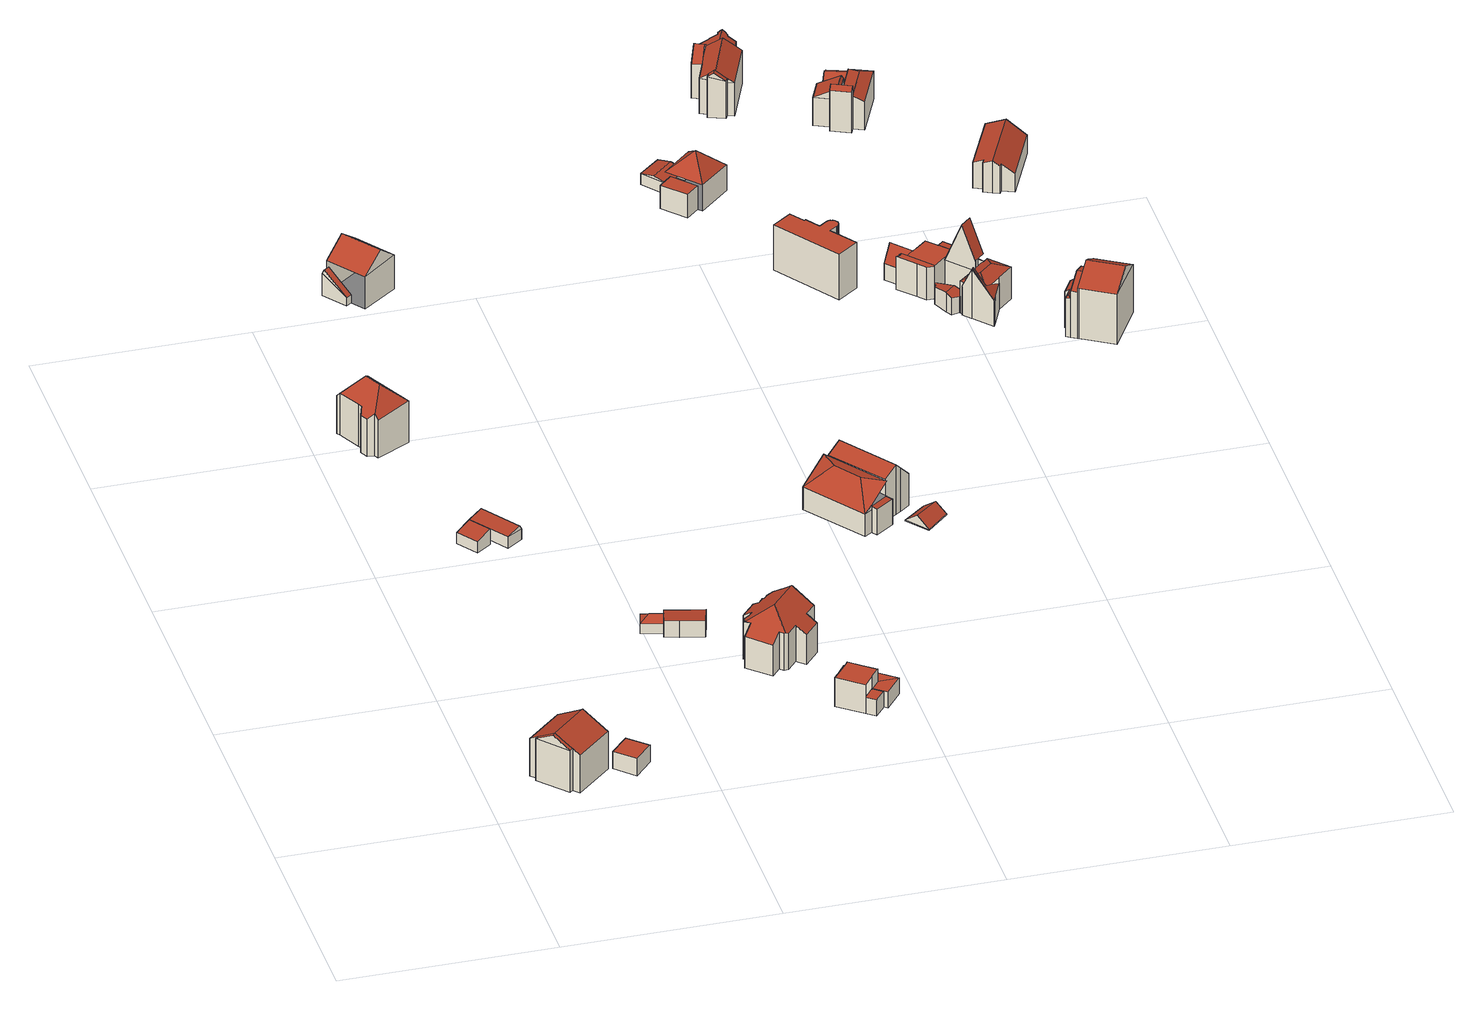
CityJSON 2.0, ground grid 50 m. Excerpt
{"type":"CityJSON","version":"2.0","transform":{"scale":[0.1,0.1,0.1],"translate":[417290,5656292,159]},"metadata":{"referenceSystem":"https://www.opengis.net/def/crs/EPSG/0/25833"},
"CityObjects":{
"building1":{"type":"Building","attributes":{"Gemeindeschluessel":14612000,"Geometrietyp2DReferenz":"3000","function":"31001_9998","roofType":"9999"},"children":["building1-1","building1-2"]},
"building1-1":{"type":"BuildingPart","attributes":{"Dachtyp_tdc":"tdcGableRoof","Dachneigung":29.68,"QualitaetDacherkennung":83,"Geometrietyp2DReferenz":"3000","measuredHeight":13.32,"roofType":"3100"},"parents":["building1"],"geometry":[{"type":"MultiSurface","lod":"2","boundaries":[[[0,1,2,3]],[[1,4,5,2]],[[4,6,7,5]],[[6,8,9,7]],[[8,10,11,9]],[[10,12,13,11]],[[12,14,15,13]],[[14,16,17,15]],[[16,18,19,17]],[[12,10,8,6,4,1,0,20,21,22]],[[22,23,18,16,14,12]],[[19,24,3,2,5,7,9,11,13,15,17]]],"semantics":{"surfaces":[{"type":"WallSurface"},{"type":"RoofSurface"},{"type":"GroundSurface"}],"values":[0,0,0,0,0,0,0,0,0,1,1,2]}}]},
"building1-2":{"type":"BuildingPart","attributes":{"Dachtyp_tdc":"tdcGableRoof","Dachneigung":29.53,"QualitaetDacherkennung":31,"Geometrietyp2DReferenz":"3000","measuredHeight":13.29,"roofType":"3100"},"parents":["building1"],"geometry":[{"type":"MultiSurface","lod":"2","boundaries":[[[25,26,0,3,27]],[[28,29,19,18]],[[28,25,27,29]],[[25,28,30]],[[26,25,30,22,21]],[[28,18,23,22,30]],[[27,3,24,19,29]]],"semantics":{"surfaces":[{"type":"WallSurface"},{"type":"RoofSurface"},{"type":"GroundSurface"}],"values":[0,0,0,0,1,1,2]}}]},
"building2":{"type":"Building","attributes":{"Dachtyp_tdc":"tdcPolyFlatRoof","Gemeindeschluessel":14612000,"Dachneigung":0,"QualitaetDacherkennung":72,"Geometrietyp2DReferenz":"3000","measuredHeight":4.38,"function":"31001_9998","roofType":"1000"},"geometry":[{"type":"Solid","lod":"2","boundaries":[[[[31,32,33,34]],[[32,35,36,33]],[[35,37,38,36]],[[37,31,34,38]],[[37,35,32,31]],[[34,33,36,38]]]],"semantics":{"surfaces":[{"type":"WallSurface"},{"type":"RoofSurface"},{"type":"GroundSurface"}],"values":[[0,0,0,0,1,2]]}}]},
"building3":{"type":"Building","attributes":{"Dachtyp_tdc":"tdcPolyFlatRoof","Gemeindeschluessel":14612000,"Dachneigung":16.17,"QualitaetDacherkennung":79,"Geometrietyp2DReferenz":"3000","measuredHeight":4,"function":"31001_9998","roofType":"2100"},"geometry":[{"type":"Solid","lod":"2","boundaries":[[[[39,40,41,42]],[[40,43,44,41]],[[43,45,46,44]],[[45,39,42,46]],[[45,43,40,39]],[[42,41,44,46]]]],"semantics":{"surfaces":[{"type":"WallSurface"},{"type":"RoofSurface"},{"type":"GroundSurface"}],"values":[[0,0,0,0,1,2]]}}]},
"building4":{"type":"Building","attributes":{"Dachtyp_tdc":"tdcFreeFormRoof","Gemeindeschluessel":14612000,"Dachneigung":43.11,"QualitaetDacherkennung":55,"Geometrietyp2DReferenz":"3000","measuredHeight":14.99,"function":"31001_9998","roofType":"5000"},"geometry":[{"type":"Solid","lod":"2","boundaries":[[[[47,48,49,50]],[[48,51,52,49]],[[51,53,54,52]],[[53,55,56,54]],[[55,57,58,56]],[[57,59,60,58]],[[59,61,62,60]],[[61,63,64,62]],[[63,65,66,64]],[[65,67,68,66]],[[67,47,50,68]],[[63,61,69,70]],[[71,59,57,55,72]],[[61,59,71,69]],[[67,65,70,69,71,72,53,51,48,47]],[[55,53,72]],[[65,63,70]],[[50,49,52,54,56,58,60,62,64,66,68]]]],"semantics":{"surfaces":[{"type":"WallSurface"},{"type":"RoofSurface"},{"type":"GroundSurface"}],"values":[[0,0,0,0,0,0,0,0,0,0,0,1,1,1,1,0,0,2]]}}]},
"building5":{"type":"Building","attributes":{"Dachtyp_tdc":"tdcGableRoof","Gemeindeschluessel":14612000,"Dachneigung":11.31,"QualitaetDacherkennung":19,"Geometrietyp2DReferenz":"3000","measuredHeight":3.71,"function":"31001_9998","roofType":"3100"},"geometry":[{"type":"Solid","lod":"2","boundaries":[[[[73,45,74,75]],[[45,76,77,74]],[[76,78,79,77]],[[78,73,75,79]],[[76,45,80]],[[73,78,81]],[[45,73,81,80]],[[78,76,80,81]],[[75,74,77,79]]]],"semantics":{"surfaces":[{"type":"WallSurface"},{"type":"RoofSurface"},{"type":"GroundSurface"}],"values":[[0,0,0,0,0,0,1,1,2]]}}]},
"building6":{"type":"Building","attributes":{"Gemeindeschluessel":14612000,"Geometrietyp2DReferenz":"3000","function":"31001_9998","roofType":"9999"},"children":["building6-1","building6-2"]},
"building6-1":{"type":"BuildingPart","attributes":{"Dachtyp_tdc":"tdcFreeFormRoof","Dachneigung":35.56,"QualitaetDacherkennung":8,"Geometrietyp2DReferenz":"3000","measuredHeight":3.92,"roofType":"5000"},"parents":["building6"],"geometry":[{"type":"MultiSurface","lod":"2","boundaries":[[[82,83,84,85]],[[83,86,87,84]],[[86,88,89,87]],[[90,91,92,88,86]],[[90,86,83]],[[91,90,83,82,93]],[[85,84,87,89]]],"semantics":{"surfaces":[{"type":"WallSurface"},{"type":"RoofSurface"},{"type":"GroundSurface"}],"values":[0,0,0,1,1,1,2]}}]},
"building6-2":{"type":"BuildingPart","attributes":{"Dachtyp_tdc":"tdcPolyFlatRoof","Dachneigung":6.81,"QualitaetDacherkennung":73,"Geometrietyp2DReferenz":"3000","measuredHeight":4.22,"roofType":"2100"},"parents":["building6"],"geometry":[{"type":"MultiSurface","lod":"2","boundaries":[[[94,95,96,89,88]],[[95,97,98,96]],[[97,99,100,98]],[[99,101,102,100]],[[101,103,82,85,102]],[[101,99,97,95,94,92,93,103]],[[85,89,96,98,100,102]]],"semantics":{"surfaces":[{"type":"WallSurface"},{"type":"RoofSurface"},{"type":"GroundSurface"}],"values":[0,0,0,0,0,1,2]}}]},
"building7":{"type":"Building","attributes":{"Gemeindeschluessel":14612000,"Geometrietyp2DReferenz":"3000","function":"31001_9998","roofType":"9999"},"children":["building7-1","building7-2"]},
"building7-1":{"type":"BuildingPart","attributes":{"Dachtyp_tdc":"tdcGableRoof","Dachneigung":38.21,"QualitaetDacherkennung":90,"Geometrietyp2DReferenz":"3000","measuredHeight":12.46,"roofType":"3100"},"parents":["building7"],"geometry":[{"type":"MultiSurface","lod":"2","boundaries":[[[104,105,106,107,108]],[[105,109,110,106]],[[109,111,112,110]],[[105,104,113]],[[111,109,114]],[[104,111,114,113]],[[109,105,113,114]],[[112,115,107,106,110]]],"semantics":{"surfaces":[{"type":"WallSurface"},{"type":"RoofSurface"},{"type":"GroundSurface"}],"values":[0,0,0,0,0,1,1,2]}}]},
"building7-2":{"type":"BuildingPart","attributes":{"Dachtyp_tdc":"tdcGableRoof","Dachneigung":37.61,"QualitaetDacherkennung":8,"Geometrietyp2DReferenz":"3000","measuredHeight":6.81,"roofType":"3100"},"parents":["building7"],"geometry":[{"type":"MultiSurface","lod":"2","boundaries":[[[116,117,118,115]],[[117,119,120,118]],[[119,108,107,120]],[[119,117,121]],[[117,116,122,121]],[[108,119,121,122]],[[115,118,120,107]]],"semantics":{"surfaces":[{"type":"WallSurface"},{"type":"RoofSurface"},{"type":"GroundSurface"}],"values":[0,0,0,0,1,1,2]}}]},
"building8":{"type":"Building","attributes":{"Dachtyp_tdc":"tdcFreeFormRoof","Gemeindeschluessel":14612000,"Dachneigung":32.91,"QualitaetDacherkennung":43,"Geometrietyp2DReferenz":"3000","measuredHeight":12.77,"function":"31001_9998","roofType":"5000"},"geometry":[{"type":"Solid","lod":"2","boundaries":[[[[123,124,125,126]],[[124,127,128,125]],[[127,129,130,128]],[[129,131,132,130]],[[131,133,134,132]],[[133,135,136,134]],[[135,137,138,136]],[[137,139,140,138]],[[139,141,142,140]],[[141,143,144,142]],[[143,145,146,144]],[[145,147,148,146]],[[147,149,150,148]],[[149,151,152,150]],[[151,153,154,152]],[[153,155,156,154]],[[155,157,158,156]],[[157,159,160,158]],[[159,161,162,160]],[[161,163,164,162]],[[163,165,166,164]],[[155,153,151,167,168,169,159,157]],[[145,143,141,139,137,170,168,167,149,147]],[[135,133,131,129,127,124,123,171,172,173,174,175,176,165,163,161,169,168,170]],[[151,149,167]],[[161,159,169]],[[137,135,170]],[[166,177,178,179,180,181,182,126,125,128,130,132,134,136,138,140,142,144,146,148,150,152,154,156,158,160,162,164]],[[165,176,177,166]],[[176,175,178,177]],[[175,174,179,178]],[[174,173,180,179]],[[173,172,181,180]],[[172,171,182,181]],[[171,123,126,182]]]],"semantics":{"surfaces":[{"type":"WallSurface"},{"type":"RoofSurface"},{"type":"GroundSurface"}],"values":[[0,0,0,0,0,0,0,0,0,0,0,0,0,0,0,0,0,0,0,0,0,1,1,1,0,0,0,2,0,0,0,0,0,0,0]]}}]},
"building9":{"type":"Building","attributes":{"Gemeindeschluessel":14612000,"Geometrietyp2DReferenz":"3000","function":"31001_9998","roofType":"9999"},"children":["building9-1","building9-2"]},
"building9-1":{"type":"BuildingPart","attributes":{"Dachtyp_tdc":"tdcPolyFlatRoof","Dachneigung":0,"QualitaetDacherkennung":71,"Geometrietyp2DReferenz":"3000","measuredHeight":7.31,"roofType":"1000"},"parents":["building9"],"geometry":[{"type":"MultiSurface","lod":"2","boundaries":[[[183,184,185,186]],[[184,187,188,185]],[[187,189,190,188]],[[189,191,192,190]],[[191,193,194,192]],[[193,195,194]],[[196,183,186,197,198]],[[196,193,191,189,187,184,183]],[[186,185,188,190,192,194,197]]],"semantics":{"surfaces":[{"type":"WallSurface"},{"type":"RoofSurface"},{"type":"GroundSurface"}],"values":[0,0,0,0,0,0,0,1,2]}}]},
"building9-2":{"type":"BuildingPart","attributes":{"Dachtyp_tdc":"tdcPolyFlatRoof","Dachneigung":0,"QualitaetDacherkennung":45,"Geometrietyp2DReferenz":"3000","measuredHeight":4.03,"roofType":"1000"},"parents":["building9"],"geometry":[{"type":"MultiSurface","lod":"2","boundaries":[[[199,198,197,200]],[[195,201,202,194]],[[201,199,200,202]],[[201,195,198,199]],[[200,197,194,202]]],"semantics":{"surfaces":[{"type":"WallSurface"},{"type":"RoofSurface"},{"type":"GroundSurface"}],"values":[0,0,0,1,2]}}]},
"building10":{"type":"Building","attributes":{"Dachtyp_tdc":"tdcPolyFlatRoof","Gemeindeschluessel":14612000,"Dachneigung":0,"QualitaetDacherkennung":65,"Geometrietyp2DReferenz":"3000","measuredHeight":3.84,"function":"31001_9998","roofType":"1000"},"geometry":[{"type":"Solid","lod":"2","boundaries":[[[[203,204,205,206]],[[204,207,208,205]],[[207,209,210,208]],[[209,211,212,210]],[[211,213,214,212]],[[213,203,206,214]],[[213,211,209,207,204,203]],[[206,205,208,210,212,214]]]],"semantics":{"surfaces":[{"type":"WallSurface"},{"type":"RoofSurface"},{"type":"GroundSurface"}],"values":[[0,0,0,0,0,0,1,2]]}}]},
"building11":{"type":"Building","attributes":{"Gemeindeschluessel":14612000,"Geometrietyp2DReferenz":"3000","function":"31001_9998","roofType":"9999"},"children":["building11-1","building11-2"]},
"building11-1":{"type":"BuildingPart","attributes":{"Dachtyp_tdc":"tdcPolyFlatRoof","Dachneigung":0,"QualitaetDacherkennung":71,"Geometrietyp2DReferenz":"3000","measuredHeight":4.06,"roofType":"1000"},"parents":["building11"],"geometry":[{"type":"MultiSurface","lod":"2","boundaries":[[[215,216,217,218]],[[216,219,220,217]],[[219,221,222,220]],[[221,223,224,222]],[[221,219,216,215,223]],[[224,218,217,220,222]]],"semantics":{"surfaces":[{"type":"WallSurface"},{"type":"RoofSurface"},{"type":"GroundSurface"}],"values":[0,0,0,0,1,2]}}]},
"building11-2":{"type":"BuildingPart","attributes":{"Dachtyp_tdc":"tdcPolyFlatRoof","Dachneigung":0,"QualitaetDacherkennung":66,"Geometrietyp2DReferenz":"3000","measuredHeight":4.07,"roofType":"1000"},"parents":["building11"],"geometry":[{"type":"MultiSurface","lod":"2","boundaries":[[[225,226,224,223]],[[225,227,228,226]],[[227,215,218,228]],[[215,227,225,223]],[[224,226,228,218]]],"semantics":{"surfaces":[{"type":"WallSurface"},{"type":"RoofSurface"},{"type":"GroundSurface"}],"values":[0,0,0,1,2]}}]},
"building12":{"type":"Building","attributes":{"Gemeindeschluessel":14612000,"Geometrietyp2DReferenz":"3000","function":"31001_9998","roofType":"9999"},"children":["building12-1","building12-2","building12-3"]},
"building12-1":{"type":"BuildingPart","attributes":{"Dachtyp_tdc":"tdcHipRoof","Dachneigung":49.72,"QualitaetDacherkennung":27,"Geometrietyp2DReferenz":"3000","measuredHeight":11.07,"roofType":"3200"},"parents":["building12"],"geometry":[{"type":"MultiSurface","lod":"2","boundaries":[[[229,230,231,232]],[[230,233,234,231]],[[235,236,237,238]],[[236,229,232,237]],[[239,240,241]],[[236,242,243,244]],[[240,236,244,241]],[[245,239,241,244,243,246]],[[230,239,245,233]],[[235,247,242,236]],[[229,240,239,230]],[[236,240,229]],[[232,231,234,248,249,238,237]]],"semantics":{"surfaces":[{"type":"WallSurface"},{"type":"RoofSurface"},{"type":"GroundSurface"}],"values":[0,0,0,0,1,1,1,1,0,0,0,0,2]}}]},
"building12-2":{"type":"BuildingPart","attributes":{"Dachtyp_tdc":"tdcPolyFlatRoof","Dachneigung":2.6,"QualitaetDacherkennung":57,"Geometrietyp2DReferenz":"3000","measuredHeight":6.62,"roofType":"2100"},"parents":["building12"],"geometry":[{"type":"MultiSurface","lod":"2","boundaries":[[[249,248,250,251,252,238]],[[253,254,250,248,255]],[[254,256,251,250]],[[256,257,252,251]],[[257,247,235,238,252]],[[247,257,256,254,253,258]]],"semantics":{"surfaces":[{"type":"GroundSurface"},{"type":"WallSurface"},{"type":"RoofSurface"}],"values":[0,1,1,1,1,2]}}]},
"building12-3":{"type":"BuildingPart","attributes":{"Dachtyp_tdc":"tdcGableRoof","Dachneigung":45.5,"QualitaetDacherkennung":22,"Geometrietyp2DReferenz":"3000","measuredHeight":12.83,"roofType":"3100"},"parents":["building12"],"geometry":[{"type":"MultiSurface","lod":"2","boundaries":[[[259,260,261,262]],[[260,263,264,261]],[[263,265,250,264]],[[265,266,246,255,248,250]],[[267,268,269,234,233,245]],[[268,270,271,269]],[[270,272,273,271]],[[272,259,262,273]],[[268,267,266,265,263]],[[263,260,259,272,270,268]],[[262,261,264,250,248,234,269,271,273]]],"semantics":{"surfaces":[{"type":"WallSurface"},{"type":"RoofSurface"},{"type":"GroundSurface"}],"values":[0,0,0,0,0,0,0,0,1,1,2]}}]},
"building13":{"type":"Building","attributes":{"Dachtyp_tdc":"tdcFreeFormRoof","Gemeindeschluessel":14612000,"Dachneigung":36.7,"QualitaetDacherkennung":8,"Geometrietyp2DReferenz":"3000","measuredHeight":2.53,"function":"31001_9998","roofType":"5000"},"geometry":[{"type":"Solid","lod":"2","boundaries":[[[[274,275,276,277]],[[275,278,279,276]],[[278,280,281,279]],[[280,274,277,281]],[[282,283,280,278]],[[282,278,275]],[[283,282,275,274]],[[283,274,280]],[[277,276,279,281]]]],"semantics":{"surfaces":[{"type":"WallSurface"},{"type":"RoofSurface"},{"type":"GroundSurface"}],"values":[[0,0,0,0,1,0,1,0,2]]}}]},
"building14":{"type":"Building","attributes":{"Gemeindeschluessel":14612000,"Geometrietyp2DReferenz":"3000","function":"31001_9998","roofType":"9999"},"children":["building14-1","building14-2","building14-3"]},
"building14-1":{"type":"BuildingPart","attributes":{"Dachtyp_tdc":"tdcTentRoof","Dachneigung":44.02,"QualitaetDacherkennung":61,"Geometrietyp2DReferenz":"3000","measuredHeight":11.31,"roofType":"3500"},"parents":["building14"],"geometry":[{"type":"MultiSurface","lod":"2","boundaries":[[[284,285,286,287]],[[285,288,289,286]],[[285,284,290]],[[288,285,290]],[[291,288,290]],[[284,291,290]],[[287,286,289,292,293,294,295,296]]],"semantics":{"surfaces":[{"type":"WallSurface"},{"type":"RoofSurface"},{"type":"GroundSurface"}],"values":[0,0,1,1,1,1,2]}}]},
"building14-2":{"type":"BuildingPart","attributes":{"Dachtyp_tdc":"tdcGableRoof","Dachneigung":10.14,"QualitaetDacherkennung":40,"Geometrietyp2DReferenz":"3000","measuredHeight":3.59,"roofType":"3100"},"parents":["building14"],"geometry":[{"type":"MultiSurface","lod":"2","boundaries":[[[297,298,299,300]],[[298,301,296,299]],[[302,297,300,295]],[[301,298,303]],[[297,302,304]],[[298,297,304,303]],[[302,301,303,304]],[[300,299,296,295]]],"semantics":{"surfaces":[{"type":"WallSurface"},{"type":"RoofSurface"},{"type":"GroundSurface"}],"values":[0,0,0,0,0,1,1,2]}}]},
"building14-3":{"type":"BuildingPart","attributes":{"Dachtyp_tdc":"tdcPolyFlatRoof","Dachneigung":0,"QualitaetDacherkennung":71,"Geometrietyp2DReferenz":"3000","measuredHeight":6,"roofType":"1000"},"parents":["building14"],"geometry":[{"type":"MultiSurface","lod":"2","boundaries":[[[305,306,307,292]],[[306,308,309,307]],[[308,310,293,309]],[[310,308,306,305]],[[292,307,309,293]]],"semantics":{"surfaces":[{"type":"WallSurface"},{"type":"RoofSurface"},{"type":"GroundSurface"}],"values":[0,0,0,1,2]}}]},
"building15":{"type":"Building","attributes":{"Dachtyp_tdc":"tdcPolyFlatRoof","Gemeindeschluessel":14612000,"Dachneigung":0,"QualitaetDacherkennung":53,"Geometrietyp2DReferenz":"3000","measuredHeight":11.71,"function":"31001_9998","roofType":"1000"},"geometry":[{"type":"Solid","lod":"2","boundaries":[[[[311,312,313,314]],[[312,315,316,313]],[[315,317,318,316]],[[317,319,320,318]],[[319,321,322,320]],[[321,323,324,322]],[[323,325,326,324]],[[325,327,328,326]],[[327,329,330,328]],[[329,331,332,330]],[[331,333,334,332]],[[333,335,336,334]],[[335,337,338,336]],[[337,339,340,338]],[[339,341,342,340]],[[341,343,344,342]],[[343,345,346,344]],[[345,347,348,346]],[[347,349,350,348]],[[349,351,352,350]],[[351,353,354,352]],[[353,355,356,354]],[[355,357,358,356]],[[357,359,360,358]],[[359,361,362,360]],[[361,363,364,362]],[[363,365,366,364]],[[365,311,314,366]],[[365,363,361,359,357,355,353,351,349,347,345,343,341,339,337,335,333,331,329,327,325,323,321,319,317,315,312,311]],[[314,313,316,318,320,322,324,326,328,330,332,334,336,338,340,342,344,346,348,350,352,354,356,358,360,362,364,366]]]],"semantics":{"surfaces":[{"type":"WallSurface"},{"type":"RoofSurface"},{"type":"GroundSurface"}],"values":[[0,0,0,0,0,0,0,0,0,0,0,0,0,0,0,0,0,0,0,0,0,0,0,0,0,0,0,0,1,2]]}}]},
"building16":{"type":"Building","attributes":{"Gemeindeschluessel":14612000,"Geometrietyp2DReferenz":"3000","function":"31001_9998","roofType":"9999"},"children":["building16-1","building16-2","building16-3","building16-4"]},
"building16-1":{"type":"BuildingPart","attributes":{"Dachtyp_tdc":"tdcGableRoof","Dachneigung":33.13,"QualitaetDacherkennung":76,"Geometrietyp2DReferenz":"3000","measuredHeight":11.37,"roofType":"3100"},"parents":["building16"],"geometry":[{"type":"MultiSurface","lod":"2","boundaries":[[[367,368,369,370]],[[368,371,372,369]],[[371,373,374,375,372]],[[371,368,367,376,377]],[[377,378,373,371]],[[379,370,369,372,375,380]]],"semantics":{"surfaces":[{"type":"WallSurface"},{"type":"RoofSurface"},{"type":"GroundSurface"}],"values":[0,0,0,1,1,2]}}]},
"building16-2":{"type":"BuildingPart","attributes":{"Dachtyp_tdc":"tdcGableRoof","Dachneigung":34.96,"QualitaetDacherkennung":54,"Geometrietyp2DReferenz":"3000","measuredHeight":11.35,"roofType":"3100"},"parents":["building16"],"geometry":[{"type":"MultiSurface","lod":"2","boundaries":[[[381,382,383,384]],[[382,385,386,383]],[[385,387,388,386]],[[389,390,391,392]],[[390,393,367,370,391]],[[393,390,394,395,396,397,398,399,376]],[[382,400,397,396,401,385]],[[385,401,387]],[[381,400,382]],[[389,394,390]],[[370,379,380,402,384,383,386,388,392,391]]],"semantics":{"surfaces":[{"type":"WallSurface"},{"type":"RoofSurface"},{"type":"GroundSurface"}],"values":[0,0,0,0,0,1,1,0,0,0,2]}}]},
"building16-3":{"type":"BuildingPart","attributes":{"Dachtyp_tdc":"tdcGableRoof","Dachneigung":35.34,"QualitaetDacherkennung":33,"Geometrietyp2DReferenz":"3000","measuredHeight":11.46,"roofType":"3100"},"parents":["building16"],"geometry":[{"type":"MultiSurface","lod":"2","boundaries":[[[401,403,404,388,387]],[[403,405,406,404]],[[405,407,394,389,392,406]],[[405,403,408]],[[403,401,396,409,408]],[[407,405,408,409]],[[388,404,406,392]]],"semantics":{"surfaces":[{"type":"WallSurface"},{"type":"RoofSurface"},{"type":"GroundSurface"}],"values":[0,0,0,0,1,1,2]}}]},
"building16-4":{"type":"BuildingPart","attributes":{"Dachtyp_tdc":"tdcGableRoof","Dachneigung":34.41,"QualitaetDacherkennung":40,"Geometrietyp2DReferenz":"3000","measuredHeight":10.77,"roofType":"3100"},"parents":["building16"],"geometry":[{"type":"MultiSurface","lod":"2","boundaries":[[[410,411,412,413]],[[411,381,384,412]],[[374,414,415,375]],[[414,416,417,415]],[[416,418,419,417]],[[418,420,421,419]],[[420,422,423,421]],[[422,424,425,423]],[[424,426,427,425]],[[426,428,429,427]],[[428,430,431,429]],[[430,432,433,431]],[[432,434,435,433]],[[434,410,413,435]],[[430,428,426,424,422,420,418,416,414,374,436,437,438]],[[438,381,411,410,434,432,430]],[[413,412,384,402,380,375,415,417,419,421,423,425,427,429,431,433,435]]],"semantics":{"surfaces":[{"type":"WallSurface"},{"type":"RoofSurface"},{"type":"GroundSurface"}],"values":[0,0,0,0,0,0,0,0,0,0,0,0,0,0,1,1,2]}}]},
"building17":{"type":"Building","attributes":{"Gemeindeschluessel":14612000,"Geometrietyp2DReferenz":"3000","function":"31001_9998","roofType":"9999"},"children":["building17-1","building17-2","building17-3","building17-4","building17-5","building17-6","building17-7","building17-8"]},
"building17-1":{"type":"BuildingPart","attributes":{"Dachtyp_tdc":"tdcFreeFormRoof","Dachneigung":10.05,"QualitaetDacherkennung":15,"Geometrietyp2DReferenz":"3000","measuredHeight":4.96,"roofType":"5000"},"parents":["building17"],"geometry":[{"type":"MultiSurface","lod":"2","boundaries":[[[439,440,441,442]],[[440,443,444,441]],[[445,446,447,448,449,450]],[[450,451,443,440,439,445]],[[444,452,453,454,455,456,457,458,442,441]],[[445,439,442,458]],[[451,450,453,452]],[[450,449,454,453]],[[448,447,456,455]],[[447,446,457,456]],[[446,445,458,457]]],"semantics":{"surfaces":[{"type":"WallSurface"},{"type":"RoofSurface"},{"type":"GroundSurface"}],"values":[0,0,1,1,2,0,0,0,0,0,0]}}]},
"building17-2":{"type":"BuildingPart","attributes":{"Dachtyp_tdc":"tdcPolyFlatRoof","Dachneigung":3.03,"QualitaetDacherkennung":46,"Geometrietyp2DReferenz":"3000","measuredHeight":8.43,"roofType":"2100"},"parents":["building17"],"geometry":[{"type":"MultiSurface","lod":"2","boundaries":[[[459,460,461,462,463]],[[464,465,466]],[[467,460,459,468,469,464]],[[470,471,463,462,472,465]],[[464,469,470,465]],[[469,468,471,470]],[[468,459,463,471]]],"semantics":{"surfaces":[{"type":"WallSurface"},{"type":"RoofSurface"},{"type":"GroundSurface"}],"values":[0,0,1,2,0,0,0]}}]},
"building17-3":{"type":"BuildingPart","attributes":{"Dachtyp_tdc":"tdcGableRoof","Dachneigung":66.66,"QualitaetDacherkennung":24,"Geometrietyp2DReferenz":"3000","measuredHeight":8.66,"roofType":"3100"},"parents":["building17"],"geometry":[{"type":"MultiSurface","lod":"2","boundaries":[[[473,474,475,476]],[[474,477,478,475]],[[477,479,480,478]],[[479,481,482,480]],[[483,484,485,486,487]],[[488,489,485,484,490,491,492]],[[488,492,473]],[[473,492,491,474]],[[474,491,490,477]],[[477,490,484,483,479]],[[479,483,487,481]],[[482,493,476,475,478,480]]],"semantics":{"surfaces":[{"type":"WallSurface"},{"type":"RoofSurface"},{"type":"GroundSurface"}],"values":[0,0,0,0,1,1,0,0,0,0,0,2]}}]},
"building17-4":{"type":"BuildingPart","attributes":{"Dachtyp_tdc":"tdcGableRoof","Dachneigung":67.92,"QualitaetDacherkennung":5,"Geometrietyp2DReferenz":"3000","measuredHeight":18.21,"roofType":"3100"},"parents":["building17"],"geometry":[{"type":"MultiSurface","lod":"2","boundaries":[[[494,495,496,497]],[[498,499,500,501,502]],[[503,500,499,467,504]],[[494,501,500,503,495]],[[495,503,504]],[[505,502,501,494]],[[497,496,472,462]]],"semantics":{"surfaces":[{"type":"WallSurface"},{"type":"RoofSurface"},{"type":"GroundSurface"}],"values":[0,1,1,0,0,0,2]}}]},
"building17-5":{"type":"BuildingPart","attributes":{"Dachtyp_tdc":"tdcPolyFlatRoof","Dachneigung":0,"QualitaetDacherkennung":80,"Geometrietyp2DReferenz":"3000","measuredHeight":8.25,"roofType":"1000"},"parents":["building17"],"geometry":[{"type":"MultiSurface","lod":"2","boundaries":[[[506,507,452,496,495]],[[508,509,510,482,481,487]],[[509,466,465,510]],[[509,508,486,489,511,507,506,512,466]],[[472,496,452,493,482,510,465]]],"semantics":{"surfaces":[{"type":"WallSurface"},{"type":"RoofSurface"},{"type":"GroundSurface"}],"values":[0,0,0,1,2]}}]},
"building17-6":{"type":"BuildingPart","attributes":{"Dachtyp_tdc":"tdcPolyFlatRoof","Dachneigung":0,"QualitaetDacherkennung":68,"Geometrietyp2DReferenz":"3000","measuredHeight":8.32,"roofType":"1000"},"parents":["building17"],"geometry":[{"type":"MultiSurface","lod":"2","boundaries":[[[513,514,515,516]],[[514,517,473,476,515]],[[518,511,493,488]],[[519,520,521,444,443]],[[520,522,523,521]],[[522,524,525,523]],[[524,513,516,525]],[[524,522,520,519,526,518,517,514,513]],[[516,515,476,493,452,444,521,523,525]]],"semantics":{"surfaces":[{"type":"WallSurface"},{"type":"RoofSurface"},{"type":"GroundSurface"}],"values":[0,0,0,0,0,0,0,1,2]}}]},
"building17-7":{"type":"BuildingPart","attributes":{"Dachtyp_tdc":"tdcFreeFormRoof","Dachneigung":26.19,"QualitaetDacherkennung":20,"Geometrietyp2DReferenz":"3000","measuredHeight":9.71,"roofType":"5000"},"parents":["building17"],"geometry":[{"type":"MultiSurface","lod":"2","boundaries":[[[527,528,529,462,461]],[[528,530,531,529]],[[530,532,533,531]],[[532,534,535,536,533]],[[537,538,448,455,539,540]],[[541,542,497,454,449]],[[542,505,494,497]],[[538,537,543,544,545,546]],[[545,547,534,532,548,546]],[[532,530,548]],[[530,528,527,505,542,541,538,546,548]],[[462,529,531,533,536,549,550,539,455,454,497]]],"semantics":{"surfaces":[{"type":"WallSurface"},{"type":"RoofSurface"},{"type":"GroundSurface"}],"values":[0,0,0,0,0,0,0,1,1,1,1,2]}}]},
"building17-8":{"type":"BuildingPart","attributes":{"Dachtyp_tdc":"tdcFreeFormRoof","Dachneigung":50.18,"QualitaetDacherkennung":10,"Geometrietyp2DReferenz":"3000","measuredHeight":12.77,"roofType":"5000"},"parents":["building17"],"geometry":[{"type":"MultiSurface","lod":"2","boundaries":[[[551,552,553,554]],[[552,540,539,553]],[[555,556,557]],[[556,558,535,547,559,560,557]],[[560,543,540,552,551,555,557]],[[539,550,549,536,561,562,563,554,553]],[[535,558,561,536]],[[558,556,562,561]],[[556,555,563,562]],[[555,551,554,563]]],"semantics":{"surfaces":[{"type":"WallSurface"},{"type":"RoofSurface"},{"type":"GroundSurface"}],"values":[0,0,1,1,1,2,0,0,0,0]}}]},
"building18":{"type":"Building","attributes":{"Gemeindeschluessel":14612000,"Geometrietyp2DReferenz":"3000","function":"31001_9998","roofType":"9999"},"children":["building18-1","building18-2","building18-3"]},
"building18-1":{"type":"BuildingPart","attributes":{"Dachtyp_tdc":"tdcGableRoof","Dachneigung":26.93,"QualitaetDacherkennung":26,"Geometrietyp2DReferenz":"3000","measuredHeight":9.84,"roofType":"3100"},"parents":["building18"],"geometry":[{"type":"MultiSurface","lod":"2","boundaries":[[[564,565,566,567]],[[568,569,570,571]],[[569,572,573,570]],[[572,564,567,573]],[[572,574,575,576,577,564]],[[578,577,576,579]],[[565,578,579,580]],[[564,577,578,565]],[[568,575,574,569]],[[569,574,572]],[[567,566,581,571,570,573]]],"semantics":{"surfaces":[{"type":"WallSurface"},{"type":"RoofSurface"},{"type":"GroundSurface"}],"values":[0,0,0,0,1,1,0,0,0,0,2]}}]},
"building18-2":{"type":"BuildingPart","attributes":{"Dachtyp_tdc":"tdcHipAndGableRoof","Dachneigung":26.42,"QualitaetDacherkennung":67,"Geometrietyp2DReferenz":"3000","measuredHeight":8.68,"roofType":"5000"},"parents":["building18"],"geometry":[{"type":"MultiSurface","lod":"2","boundaries":[[[582,583,566,565]],[[582,584,585,583]],[[584,586,587,585]],[[586,588,589,587]],[[588,590,591,589]],[[590,592,593,591]],[[592,594,593]],[[588,586,584,595]],[[584,582,565,580,594,595]],[[594,592,590,588,595]],[[581,566,583,585,587,589,591,593]]],"semantics":{"surfaces":[{"type":"WallSurface"},{"type":"RoofSurface"},{"type":"GroundSurface"}],"values":[0,0,0,0,0,0,0,1,1,1,2]}}]},
"building18-3":{"type":"BuildingPart","attributes":{"Dachtyp_tdc":"tdcPolyFlatRoof","Dachneigung":24.98,"QualitaetDacherkennung":52,"Geometrietyp2DReferenz":"3000","measuredHeight":11.1,"roofType":"2100"},"parents":["building18"],"geometry":[{"type":"MultiSurface","lod":"2","boundaries":[[[596,597,575,568,571,598]],[[599,600,601,593]],[[600,596,598,601]],[[600,599,597,596]],[[598,571,581,593,601]]],"semantics":{"surfaces":[{"type":"WallSurface"},{"type":"RoofSurface"},{"type":"GroundSurface"}],"values":[0,0,0,1,2]}}]},
"building19":{"type":"Building","attributes":{"Gemeindeschluessel":14612000,"Geometrietyp2DReferenz":"3000","function":"31001_9998","roofType":"9999"},"children":["building19-1","building19-2"]},
"building19-1":{"type":"BuildingPart","attributes":{"Dachtyp_tdc":"tdcGableRoof","Dachneigung":29.28,"QualitaetDacherkennung":85,"Geometrietyp2DReferenz":"3000","measuredHeight":5.39,"roofType":"3100"},"parents":["building19"],"geometry":[{"type":"MultiSurface","lod":"2","boundaries":[[[602,603,604,605]],[[603,606,607,604]],[[608,609,610,611]],[[609,602,605,610]],[[609,612,613,614,615,602]],[[616,615,614,617]],[[603,616,617,618,606]],[[602,615,616,603]],[[608,612,609]],[[605,604,607,611,610]]],"semantics":{"surfaces":[{"type":"WallSurface"},{"type":"RoofSurface"},{"type":"GroundSurface"}],"values":[0,0,0,0,1,1,0,0,0,2]}}]},
"building19-2":{"type":"BuildingPart","attributes":{"Dachtyp_tdc":"tdcPolyFlatRoof","Dachneigung":29.67,"QualitaetDacherkennung":55,"Geometrietyp2DReferenz":"3000","measuredHeight":5.9,"roofType":"2100"},"parents":["building19"],"geometry":[{"type":"MultiSurface","lod":"2","boundaries":[[[618,619,620,607,606]],[[619,621,622,620]],[[621,623,612,608,611,622]],[[621,619,618,613,623]],[[611,607,620,622]]],"semantics":{"surfaces":[{"type":"WallSurface"},{"type":"RoofSurface"},{"type":"GroundSurface"}],"values":[0,0,0,1,2]}}]},
"building20":{"type":"Building","attributes":{"Gemeindeschluessel":14612000,"Geometrietyp2DReferenz":"3000","function":"31001_9998","roofType":"9999"},"children":["building20-1","building20-2","building20-3"]},
"building20-1":{"type":"BuildingPart","attributes":{"Dachtyp_tdc":"tdcGableRoof","Dachneigung":25.01,"QualitaetDacherkennung":52,"Geometrietyp2DReferenz":"3000","measuredHeight":16.04,"roofType":"3100"},"parents":["building20"],"geometry":[{"type":"MultiSurface","lod":"2","boundaries":[[[624,625,626,627,628]],[[629,630,631,632,633]],[[630,634,635,631]],[[634,636,637,635]],[[636,638,639,637]],[[638,640,641,639]],[[640,624,628,641]],[[624,640,642,643,625]],[[636,644,645,646,643,642,638]],[[629,647,646,645,630]],[[630,645,644,634]],[[634,644,636]],[[642,640,638]],[[628,627,632,631,635,637,639,641]]],"semantics":{"surfaces":[{"type":"WallSurface"},{"type":"RoofSurface"},{"type":"GroundSurface"}],"values":[0,0,0,0,0,0,0,1,1,0,0,0,0,2]}}]},
"building20-2":{"type":"BuildingPart","attributes":{"Dachtyp_tdc":"tdcGableRoof","Dachneigung":21.46,"QualitaetDacherkennung":23,"Geometrietyp2DReferenz":"3000","measuredHeight":13.92,"roofType":"3100"},"parents":["building20"],"geometry":[{"type":"MultiSurface","lod":"2","boundaries":[[[648,649,650,651,652]],[[649,633,632,650]],[[626,653,654,655,627]],[[653,626,656,657,658]],[[647,659,660,658,657]],[[648,660,659,649]],[[653,658,660,648]],[[649,659,647,629,633]],[[655,651,650,632,627]]],"semantics":{"surfaces":[{"type":"WallSurface"},{"type":"RoofSurface"},{"type":"GroundSurface"}],"values":[0,0,0,1,1,0,0,0,2]}}]},
"building20-3":{"type":"BuildingPart","attributes":{"Dachtyp_tdc":"tdcFreeFormRoof","Dachneigung":37.69,"QualitaetDacherkennung":19,"Geometrietyp2DReferenz":"3000","measuredHeight":10.5,"roofType":"5000"},"parents":["building20"],"geometry":[{"type":"MultiSurface","lod":"2","boundaries":[[[661,662,663,664]],[[662,665,666,663]],[[665,667,668,666]],[[667,652,651,668]],[[654,669,670,655]],[[669,661,664,670]],[[652,667,671]],[[667,665,662,661,669,672,671]],[[669,654,672]],[[654,652,671,672]],[[664,663,666,668,651,655,670]]],"semantics":{"surfaces":[{"type":"WallSurface"},{"type":"RoofSurface"},{"type":"GroundSurface"}],"values":[0,0,0,0,0,0,1,1,1,1,2]}}]},
"building21":{"type":"Building","attributes":{"Dachtyp_tdc":"tdcGableRoof","Gemeindeschluessel":14612000,"Dachneigung":37.11,"QualitaetDacherkennung":52,"Geometrietyp2DReferenz":"3000","measuredHeight":8.33,"function":"31001_9998","roofType":"3100"},"geometry":[{"type":"Solid","lod":"2","boundaries":[[[[673,674,675,676]],[[674,677,678,675]],[[677,679,680,678]],[[679,681,682,680]],[[681,683,684,682]],[[683,685,686,684]],[[685,687,688,686]],[[687,689,690,688]],[[689,691,692,690]],[[691,673,676,692]],[[687,685,683,681,679,677]],[[677,674,673,691,689,687]],[[676,675,678,680,682,684,686,688,690,692]]]],"semantics":{"surfaces":[{"type":"WallSurface"},{"type":"RoofSurface"},{"type":"GroundSurface"}],"values":[[0,0,0,0,0,0,0,0,0,0,1,1,2]]}}]}
},
"vertices":[
[130,149,112],[130,150,112],[130,150,4],[130,149,4],[116,165,100],[116,165,4],[199,240,100],[199,240,4],[231,204,128],[231,204,4],[239,196,134],[239,196,4],[242,192,137],[242,192,4],[286,145,101],[286,145,4],[203,70,101],[203,70,4],[190,85,112],[190,85,4],[131,149,113],[144,134,124],[160,117,137],[171,105,128],[160,117,4],
[123,143,113],[130,149,113],[123,143,4],[182,78,112],[182,78,4],[153,110,137],
[375,127,62],[334,83,62],[334,83,18],[375,127,18],[290,124,62],[290,124,18],[331,168,62],[331,168,18],
[224,881,168],[189,856,156],[189,856,128],[224,881,128],[155,904,156],[155,904,128],[190,929,168],[190,929,128],
[36,1250,259],[42,1266,272],[42,1266,164],[36,1250,164],[38,1274,272],[38,1274,164],[11,1327,272],[11,1327,164],[6,1336,262],[6,1336,164],[80,1374,271],[80,1374,164],[86,1378,271],[86,1378,164],[146,1261,271],[146,1261,164],[66,1219,261],[66,1219,164],[61,1229,272],[61,1229,164],[45,1232,259],[45,1232,164],[86,1277,314],[62,1228,272],[65,1317,314],[10,1327,272],
[253,840,168],[190,929,139],[253,840,139],[227,955,166],[227,955,139],[290,866,166],[290,866,139],[223,952,176],[285,863,176],
[495,455,146],[446,468,146],[446,468,121],[495,455,121],[456,505,146],[456,505,121],[505,492,146],[505,492,121],[470,482,160],[500,474,160],[500,475,159],[500,473,159],
[505,492,157],[594,469,157],[594,469,121],[579,417,163],[579,417,121],[524,432,163],[524,432,121],[491,442,163],[491,442,121],[495,455,161],
[89,1721,352],[169,1781,357],[169,1781,269],[89,1721,269],[89,1721,326],[233,1696,357],[233,1696,269],[152,1636,352],[152,1636,269],[131,1753,394],[195,1668,394],[129,1667,269],
[129,1667,290],[116,1658,290],[116,1658,269],[76,1712,326],[76,1712,269],[80,1708,337],[92,1717,337],
[673,375,217],[684,365,226],[684,365,135],[673,375,135],[694,377,226],[694,377,135],[698,373,229],[698,373,135],[707,383,229],[707,383,135],[721,385,235],[721,385,135],[744,364,254],[744,364,135],[756,354,262],[756,354,135],[794,319,228],[794,319,135],[770,292,228],[770,292,135],[789,275,211],[789,275,135],[755,236,211],[755,236,135],[735,254,228],[735,254,135],[712,228,228],[712,228,135],[702,226,231],[702,226,135],[693,234,231],[693,234,135],[673,212,213],[673,212,135],[622,258,216],[622,258,135],[642,280,234],[642,280,135],[628,292,231],[628,292,135],[633,296,231],[633,296,135],[631,304,226],[631,304,135],[704,226,232],[699,294,263],[633,288,234],[754,355,263],[663,363,217],[646,344,217],[641,338,217],[656,324,230],[648,315,230],[639,314,226],[639,314,135],[648,315,135],[656,324,135],[641,338,135],[646,344,135],[663,363,135],
[771,66,206],[807,110,206],[807,110,132],[771,66,132],[813,119,206],[813,119,132],[836,100,206],[836,100,132],[869,74,206],[869,74,132],[851,51,206],[851,51,132],[851,51,173],[828,21,206],[828,21,132],[828,21,173],
[848,5,173],[848,5,132],[872,34,173],[872,34,132],
[813,119,172],[807,110,172],[807,110,134],[813,119,134],[791,123,172],[791,123,134],[815,156,172],[815,156,134],[856,125,172],[856,125,134],[836,100,172],[836,100,134],
[918,75,174],[880,28,174],[880,28,133],[918,75,133],[872,34,174],[872,34,133],[851,51,174],[851,51,133],[869,74,174],[869,74,133],
[836,100,174],[836,100,133],[856,125,174],[856,125,133],
[856,636,321],[915,679,321],[915,679,264],[856,636,264],[922,669,321],[922,669,264],[975,510,321],[957,497,321],[957,497,264],[975,510,264],[915,679,369],[856,636,322],[922,622,374],[975,510,335],[1017,541,369],[965,562,374],[922,669,369],[1016,542,369],[975,510,330],[1016,542,264],[1017,541,264],
[1016,543,264],[1027,528,264],[984,497,264],[1016,542,330],[1016,543,330],[1016,542,321],[1027,528,329],[984,497,329],[1017,541,330],
[1080,589,347],[1057,572,376],[1057,572,264],[1080,589,264],[1045,563,392],[1045,563,264],[1016,543,373],[1016,542,373],[922,669,372],[952,690,392],[952,690,264],[965,700,375],[965,700,264],[988,716,346],[988,716,264],
[1137,487,297],[1084,438,297],[1084,438,295],[1137,487,295],[1044,488,297],[1044,488,295],[1098,532,297],[1098,532,295],[1064,463,321],[1118,509,319],
[872,1623,558],[937,1552,558],[937,1552,492],[872,1623,492],[866,1487,559],[866,1487,492],[869,1555,605],[801,1558,559],[857,1497,492],[810,1548,492],[801,1558,492],[810,1566,492],[861,1613,492],
[764,1623,521],[814,1664,522],[814,1664,492],[764,1623,492],[861,1613,521],[810,1566,521],[836,1640,528],[786,1596,528],
[857,1497,552],[827,1470,552],[827,1470,492],[780,1521,552],[780,1521,492],[810,1548,552],
[1101,1237,576],[1100,1235,576],[1100,1235,459],[1101,1237,459],[1099,1233,576],[1099,1233,459],[1097,1231,576],[1097,1231,459],[1095,1229,576],[1095,1229,459],[1077,1217,576],[1077,1217,459],[1120,1157,576],[1120,1157,459],[1071,1122,576],[1071,1122,459],[965,1272,576],[965,1272,459],[1010,1304,576],[1010,1304,459],[1034,1271,576],[1034,1271,459],[1037,1273,576],[1037,1273,459],[1060,1241,576],[1060,1241,459],[1078,1254,576],[1078,1254,459],[1081,1255,576],[1081,1255,459],[1083,1256,576],[1083,1256,459],[1085,1257,576],[1085,1257,459],[1088,1257,576],[1088,1257,459],[1090,1256,576],[1090,1256,459],[1093,1256,576],[1093,1256,459],[1095,1254,576],[1095,1254,459],[1097,1253,576],[1097,1253,459],[1099,1251,576],[1099,1251,459],[1100,1249,576],[1100,1249,459],[1101,1247,576],[1101,1247,459],[1102,1245,576],[1102,1245,459],[1102,1242,576],[1102,1242,459],[1102,1240,576],[1102,1240,459],
[966,1855,619],[944,1864,619],[944,1864,531],[966,1855,531],[960,1902,645],[960,1902,531],[971,1930,625],[971,1930,603],[971,1930,531],[967,1859,621],[981,1893,645],[993,1921,625],[981,1893,531],[993,1921,531],
[1050,1898,617],[1065,1891,616],[1065,1891,531],[1050,1898,531],[1015,1771,616],[1015,1771,531],[1000,1777,617],[1000,1777,531],[962,1793,620],[944,1801,621],[944,1801,531],[962,1793,531],[966,1855,621],[962,1793,634],[963,1793,635],[977,1787,645],[1026,1907,645],[993,1921,621],[981,1893,621],[1050,1898,627],[1000,1777,627],[1020,1910,531],
[995,1766,627],[995,1766,531],[957,1782,635],[957,1782,531],[962,1793,635],[970,1776,646],[975,1788,646],
[1044,1933,630],[1061,1926,617],[1061,1926,531],[1044,1933,531],[975,1940,603],[975,1940,531],[978,1939,604],[978,1939,531],[984,1955,604],[984,1955,531],[1006,1946,621],[1006,1946,531],[1007,1948,621],[1007,1948,531],[1025,1941,634],[1025,1941,531],[1026,1947,633],[1026,1947,531],[1032,1949,636],[1032,1949,531],[1036,1947,639],[1036,1947,531],[1041,1945,635],[1041,1945,531],[1045,1936,630],[1045,1936,531],[993,1921,619],[996,1920,621],[1020,1910,639],
[1242,969,559],[1247,978,558],[1247,978,516],[1242,969,516],[1247,988,557],[1247,988,516],[1258,932,566],[1266,916,561],[1285,921,558],[1286,920,558],[1300,932,558],[1282,953,566],[1248,990,557],[1248,990,516],[1282,953,516],[1300,932,516],[1286,920,516],[1285,921,516],[1266,916,516],[1258,932,516],
[1346,992,600],[1354,981,600],[1354,981,592],[1354,981,516],[1346,992,516],[1278,1066,600],[1278,1066,516],[1278,1066,599],[1304,1037,600],[1346,1011,601],[1289,1075,601],[1289,1075,516],[1346,1011,516],[1302,1039,516],
[1191,1055,558],[1192,1055,558],[1192,1055,516],[1191,1055,516],[1162,1088,558],[1162,1088,516],[1192,1108,558],[1192,1108,516],[1228,1068,558],[1228,1068,516],[1192,1108,588],[1178,1099,603],[1215,1057,603],[1219,1060,599],[1228,1068,587],[1201,1044,558],[1214,1056,599],[1162,1088,559],[1192,1055,559],[1191,1055,559],[1201,1044,516],
[1330,959,592],[1278,1017,592],[1278,1017,516],[1330,959,516],[1354,981,618],[1331,1007,698],[1307,985,698],[1330,959,619],[1330,959,618],[1278,1017,593],[1302,1039,592],[1330,959,598],
[1278,1017,599],[1248,990,599],[1228,1068,599],[1255,1091,599],[1255,1091,516],[1201,1044,599],[1302,1039,599],
[1189,1050,600],[1186,1053,600],[1186,1053,516],[1189,1050,516],[1191,1055,600],[1201,1044,600],[1247,988,600],[1230,987,600],[1230,987,516],[1214,1006,600],[1214,1006,516],[1177,1046,600],[1177,1046,516],[1248,990,600],
[1354,981,598],[1354,980,598],[1354,980,516],[1366,991,598],[1366,991,516],[1407,944,598],[1407,944,516],[1371,911,598],[1371,911,583],[1371,911,516],[1291,914,598],[1286,920,598],[1291,914,516],[1291,914,594],[1300,932,598],[1330,959,597],[1293,913,598],[1309,897,598],[1332,874,598],[1332,919,613],[1347,889,598],[1363,946,613],[1332,874,516],[1309,897,516],
[1304,892,640],[1288,910,590],[1288,910,516],[1304,892,516],[1305,891,643],[1343,849,583],[1306,891,644],[1348,860,583],[1332,874,607],[1309,897,644],[1348,860,516],[1343,849,516],[1305,891,516],
[1184,1716,621],[1237,1692,621],[1237,1692,549],[1184,1716,549],[1196,1648,621],[1196,1649,621],[1196,1649,549],[1196,1648,549],[1161,1664,621],[1161,1664,549],[1196,1649,640],[1196,1648,640],[1208,1643,647],[1232,1694,647],[1237,1692,640],[1213,1640,640],[1213,1640,621],[1213,1640,549],
[1252,1726,621],[1252,1726,549],[1264,1752,621],[1264,1752,549],[1303,1734,622],[1303,1734,549],[1315,1729,622],[1315,1729,549],[1264,1617,622],[1264,1617,549],[1240,1628,635],[1240,1628,549],[1240,1628,636],[1280,1715,636],
[1190,1635,653],[1196,1648,660],[1190,1635,549],[1240,1628,660],[1234,1614,653],[1234,1614,549],
[1203,1744,585],[1227,1802,585],[1227,1802,553],[1203,1744,553],[1278,1782,585],[1278,1782,553],[1264,1752,585],[1252,1726,585],[1252,1726,553],[1264,1752,553],[1264,1752,601],[1268,1760,607],[1268,1761,607],[1218,1780,607],[1227,1802,594],[1278,1782,595],[1278,1782,593],
[1314,1767,592],[1314,1767,553],[1303,1734,612],[1303,1734,553],[1264,1752,612],
[1506,754,646],[1503,755,646],[1503,755,636],[1503,755,517],[1506,754,517],[1547,829,642],[1562,853,641],[1562,853,517],[1547,829,517],[1547,829,636],[1568,864,640],[1568,864,517],[1570,868,640],[1570,868,517],[1646,823,640],[1646,823,517],[1579,710,646],[1579,710,517],[1614,768,677],[1538,813,677],[1568,864,643],[1562,853,650],[1547,829,667],[1547,829,646],
[1530,831,636],[1534,837,636],[1534,837,517],[1530,831,517],[1530,831,617],[1490,763,636],[1490,763,617],[1490,763,517],[1515,775,645],[1530,800,656],[1516,808,656],[1534,837,646],[1530,831,648],
[1497,798,617],[1488,803,609],[1488,803,517],[1497,798,517],[1511,843,609],[1511,843,517],[1520,837,617],[1520,837,517],[1480,769,617],[1480,769,517],[1524,831,622],[1488,771,622],
[1412,1278,655],[1479,1418,655],[1479,1418,589],[1412,1278,589],[1520,1398,672],[1520,1398,589],[1562,1378,636],[1562,1378,589],[1496,1238,636],[1496,1238,589],[1469,1251,659],[1469,1251,589],[1464,1241,659],[1464,1241,589],[1449,1248,672],[1449,1248,589],[1429,1258,664],[1429,1258,589],[1434,1268,664],[1434,1268,589]
]}
